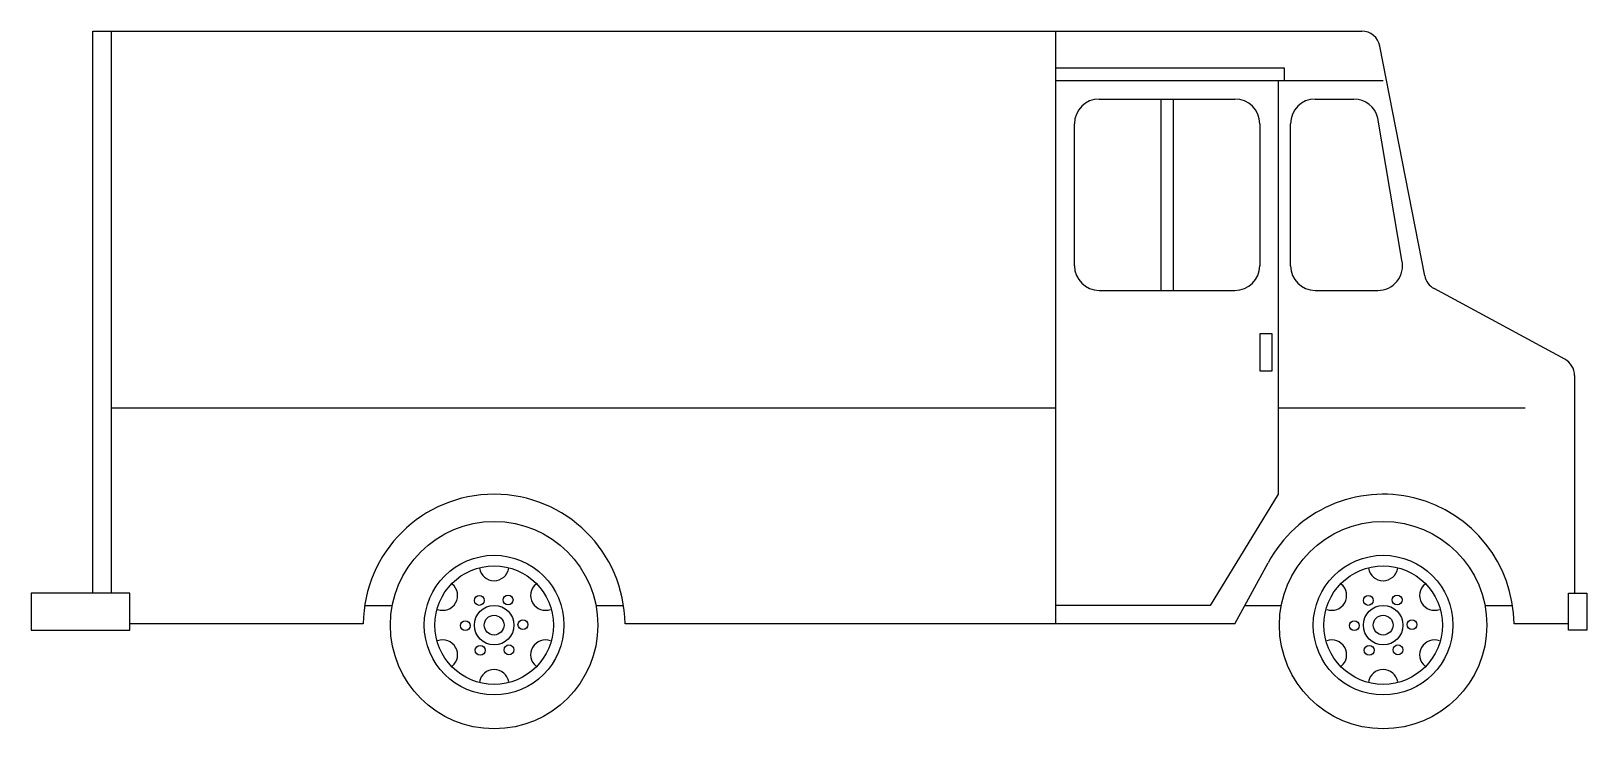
# Model space of a CAD drawing. Header units: millimetres. Extents: x -3193.14 to -3188.1, y 1949.96 to 1952.22.
import ezdxf

# ---------------------------------------------------------------- set-up
doc = ezdxf.new("R2010")
doc.units = ezdxf.units.MM
doc.header["$LTSCALE"] = 10
doc.layers.add('Veículos', color=2, linetype='Continuous')

msp = doc.modelspace()

# ---------------------------------------------------------------- linework, layer by layer
at = {"layer": 'Veículos'}
for p, q in [((-3192.9431, 1952.2214), (-3188.8325, 1952.2214)), ((-3192.9431, 1950.4014), (-3192.9431, 1952.2214)), ((-3192.8831, 1950.4014), (-3192.8831, 1952.2214)), ((-3189.8231, 1950.3014), (-3189.8231, 1952.2214)), ((-3188.6285, 1951.4291), (-3188.7736, 1952.1728)), ((-3189.0831, 1952.1014), (-3189.8231, 1952.1014)), ((-3189.0831, 1952.0614), (-3189.0831, 1952.1014)), ((-3189.8231, 1952.0614), (-3189.0831, 1952.0614)), ((-3189.1031, 1952.0614), (-3189.1031, 1950.7214)), ((-3189.0831, 1952.0614), (-3188.7631, 1952.0614)), ((-3189.6831, 1952.0014), (-3189.2431, 1952.0014)), ((-3189.4831, 1952.0014), (-3189.4831, 1951.3814)), ((-3189.4431, 1952.0014), (-3189.4431, 1951.3814)), ((-3188.9831, 1952.0014), (-3188.8581, 1952.0014)), ((-3189.7631, 1951.4614), (-3189.7631, 1951.9214)), ((-3189.1631, 1951.9214), (-3189.1631, 1951.4614)), ((-3189.0631, 1951.4614), (-3189.0631, 1951.9214)), ((-3188.7024, 1951.4792), (-3188.7801, 1951.9392)), ((-3188.1745, 1951.1584), (-3188.5982, 1951.3879)), ((-3189.6831, 1951.3814), (-3189.2431, 1951.3814)), ((-3188.9831, 1951.3814), (-3188.7804, 1951.3814)), ((-3189.1631, 1951.2414), (-3189.1631, 1951.1214)), ((-3189.1231, 1951.2414), (-3189.1631, 1951.2414)), ((-3189.1231, 1951.1214), (-3189.1231, 1951.2414)), ((-3189.1631, 1951.1214), (-3189.1231, 1951.1214)), ((-3188.1431, 1951.1056), (-3188.1431, 1950.4014)), ((-3192.8831, 1951.0014), (-3189.8231, 1951.0014)), ((-3189.1031, 1951.0014), (-3188.3031, 1951.0014)), ((-3189.1031, 1950.7214), (-3189.3231, 1950.3614)), ((-3189.2431, 1950.3014), (-3189.1359, 1950.4992)), ((-3193.1431, 1950.4014), (-3193.1431, 1950.2814)), ((-3192.8231, 1950.4014), (-3193.1431, 1950.4014)), ((-3192.8231, 1950.2814), (-3192.8231, 1950.4014)), ((-3188.1631, 1950.2814), (-3188.1631, 1950.4014)), ((-3188.1631, 1950.4014), (-3188.1031, 1950.4014)), ((-3188.1031, 1950.4014), (-3188.1031, 1950.2814)), ((-3192.0622, 1950.3614), (-3191.9729, 1950.3614)), ((-3191.3132, 1950.3614), (-3191.2239, 1950.3614)), ((-3189.3231, 1950.3614), (-3189.8231, 1950.3614)), ((-3189.2106, 1950.3614), (-3189.0929, 1950.3614)), ((-3188.4332, 1950.3614), (-3188.3439, 1950.3614)), ((-3193.1431, 1950.2814), (-3192.8231, 1950.2814)), ((-3192.067, 1950.3014), (-3192.8231, 1950.3014)), ((-3189.2431, 1950.3014), (-3191.2191, 1950.3014)), ((-3188.1631, 1950.3014), (-3188.3391, 1950.3014)), ((-3188.1031, 1950.2814), (-3188.1631, 1950.2814))]:
    msp.add_line(p, q, dxfattribs=at)
for centre, radius in [((-3191.6431, 1950.2974), 0.336), ((-3188.7631, 1950.2974), 0.336), ((-3191.6431, 1950.2974), 0.2263), ((-3191.6431, 1950.2974), 0.192), ((-3188.7631, 1950.2974), 0.2263), ((-3188.7631, 1950.2974), 0.192), ((-3191.6911, 1950.3774), 0.016), ((-3191.5978, 1950.3789), 0.016), ((-3188.8111, 1950.3774), 0.016), ((-3188.7178, 1950.3789), 0.016), ((-3191.6431, 1950.2974), 0.064), ((-3191.6431, 1950.2974), 0.032), ((-3188.7631, 1950.2974), 0.064), ((-3188.7631, 1950.2974), 0.032), ((-3191.7363, 1950.2958), 0.016), ((-3191.5498, 1950.2989), 0.016), ((-3188.8563, 1950.2958), 0.016), ((-3188.6698, 1950.2989), 0.016), ((-3191.6883, 1950.2158), 0.016), ((-3191.5951, 1950.2174), 0.016), ((-3188.8083, 1950.2158), 0.016), ((-3188.7151, 1950.2174), 0.016)]:
    msp.add_circle(centre, radius, dxfattribs=at)
for centre, radius, start, end in [((-3188.8325, 1952.1614), 0.06, 11.0409, 90), ((-3189.6831, 1951.9214), 0.08, 90, 180), ((-3189.2431, 1951.9214), 0.08, 0, 90), ((-3188.9831, 1951.9214), 0.08, 90, 180), ((-3188.8581, 1951.9214), 0.08, 12.875, 90), ((-3189.6831, 1951.4614), 0.08, 180, 270), ((-3189.2431, 1951.4614), 0.08, 270, 0), ((-3188.9831, 1951.4614), 0.08, 180, 270), ((-3188.7804, 1951.4614), 0.08, 270, 12.875), ((-3188.5696, 1951.4406), 0.06, 191.0409, 241.5571), ((-3188.2031, 1951.1056), 0.06, 0, 61.5571), ((-3191.6431, 1950.2974), 0.424, 0.5405, 179.4595), ((-3188.7631, 1950.2974), 0.424, 0.5405, 151.5659), ((-3191.6431, 1950.4894), 0.048, 189.5941, 350.4059), ((-3188.7631, 1950.4894), 0.048, 189.5941, 350.4059), ((-3191.8093, 1950.3934), 0.048, 249.5941, 50.4059), ((-3191.4768, 1950.3934), 0.048, 129.5941, 290.4059), ((-3188.9293, 1950.3934), 0.048, 249.5941, 50.4059), ((-3188.5968, 1950.3934), 0.048, 129.5941, 290.4059), ((-3191.8093, 1950.2014), 0.048, 309.5941, 110.4059), ((-3191.4768, 1950.2014), 0.048, 69.5941, 230.4059), ((-3188.9293, 1950.2014), 0.048, 309.5941, 110.4059), ((-3188.5968, 1950.2014), 0.048, 69.5941, 230.4059), ((-3191.6431, 1950.1054), 0.048, 9.5941, 170.4059), ((-3188.7631, 1950.1054), 0.048, 9.5941, 170.4059)]:
    msp.add_arc(centre, radius, start, end, dxfattribs=at)

doc.saveas('drawing.dxf')
